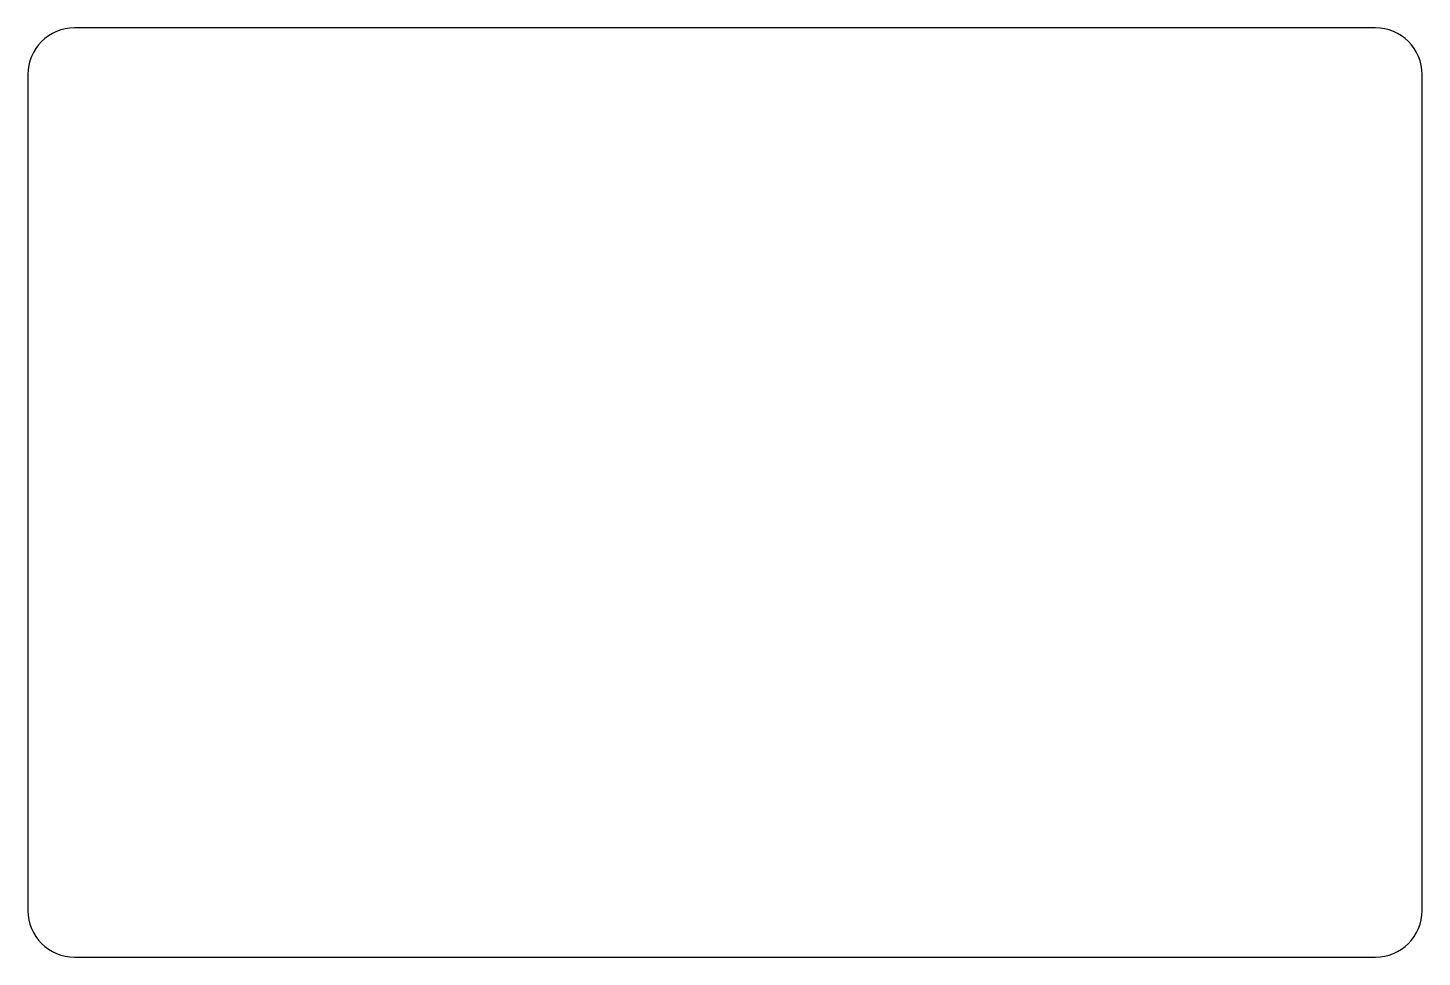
# Model space of a CAD drawing. Header units: centimetres. Extents: x 0 to 120, y 0 to 80.
import ezdxf

# ---------------------------------------------------------------- set-up
doc = ezdxf.new("R2010")
doc.units = ezdxf.units.CM

msp = doc.modelspace()

# ---------------------------------------------------------------- linework, layer by layer
msp.add_lwpolyline([(4, 0), (116, 0, 0.414214), (120, 4), (120, 76, 0.414214), (116, 80), (4, 80, 0.414214), (0, 76), (0, 4, 0.414214)], format="xyb", close=True)

doc.saveas('drawing.dxf')
